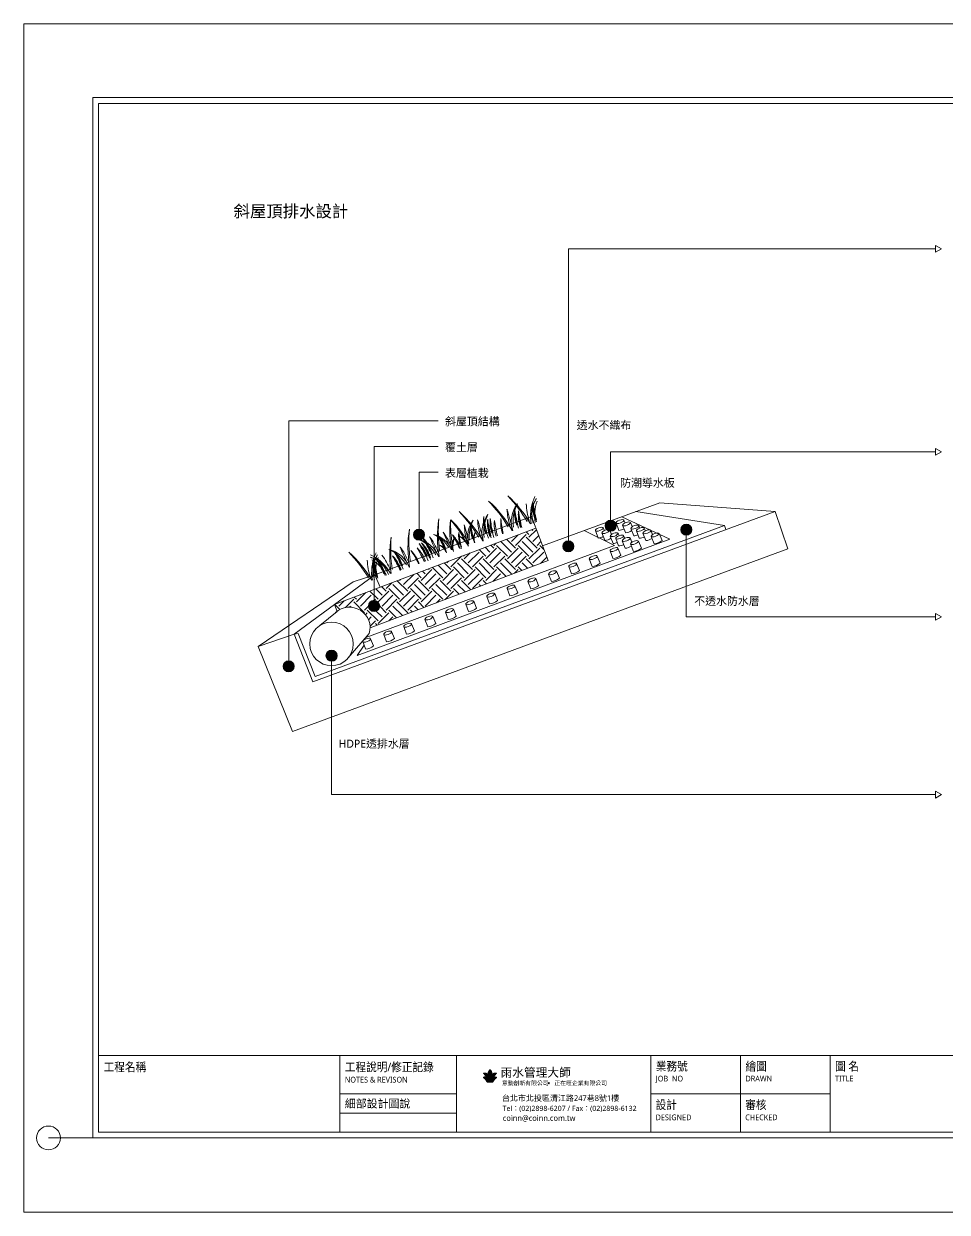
# Model space of a CAD drawing. Header units: millimetres. Extents: x 4267 to 8467, y 166 to 3136.
# Drawn here: x 4267 to 6575, y 166 to 3136 of the extents above; entities that cross this region are included whole.
import ezdxf
from ezdxf.enums import TextEntityAlignment as Align

# ---------------------------------------------------------------- set-up
doc = ezdxf.new("R2010")
doc.units = ezdxf.units.MM
doc.styles.add('圖框文字', font='Microsoft JhengHei.ttf')
doc.styles.add('微軟正黑體-20', font='Microsoft JhengHei.ttf', dxfattribs={"height": 20})
doc.styles.add('微軟正黑體-30', font='Microsoft JhengHei.ttf', dxfattribs={"height": 30})

msp = doc.modelspace()

# ---------------------------------------------------------------- hatches: boundary and pattern name
at = {"lineweight": 5}
h = msp.add_hatch(dxfattribs=at)
h.set_pattern_fill('EARTH', color=256, scale=6, angle=45)
h.paths.add_polyline_path([(5577.5, 1794.1), (5546.6, 1875.4), (5142.6, 1721.8), (5142.6, 1694.7, -0.414214), (5156.6, 1680.8, -1), (5128.7, 1680.8, -0.414214), (5142.6, 1694.7), (5142.6, 1721.8), (5043.6, 1684.1), (5050.2, 1667.2, -0.616976), (5132.6, 1625.9)])
h = msp.add_hatch(color=256, dxfattribs=at)
h.dxf.hatch_style = 1
h.paths.add_polyline_path([(5241, 1858.9, 1), (5268.8, 1858.9, 1)])
h = msp.add_hatch(color=256, dxfattribs=at)
h.dxf.hatch_style = 1
h.paths.add_polyline_path([(5719.9, 1881.1, 1), (5747.8, 1881.1, 1)])
h = msp.add_hatch(color=256, dxfattribs=at)
h.dxf.hatch_style = 1
h.paths.add_polyline_path([(5909, 1871.4, 1), (5936.8, 1871.4, 1)])
h = msp.add_hatch(color=256, dxfattribs=at)
h.dxf.hatch_style = 1
h.paths.add_polyline_path([(5614.1, 1829.5, 1), (5642, 1829.5, 1)])
h = msp.add_hatch(color=256, dxfattribs=at)
h.dxf.hatch_style = 1
h.paths.add_polyline_path([(5128.7, 1680.8, 1), (5156.6, 1680.8, 1)])
h = msp.add_hatch(color=256, dxfattribs=at)
h.dxf.hatch_style = 1
h.paths.add_polyline_path([(5022.3, 1556.2, 1), (5050.1, 1556.2, 1)])
h = msp.add_hatch(color=256, dxfattribs=at)
h.dxf.hatch_style = 1
h.paths.add_polyline_path([(4915.2, 1529.8, 1), (4943, 1529.8, 1)])
at = {"lineweight": 5, "true_color": 0xf8d731}
h = msp.add_hatch(color=40, dxfattribs=at)
h.dxf.hatch_style = 1
edge = h.paths.add_edge_path()
edge.add_spline(control_points=[(5437.5, 501.9), (5438.4, 502.5), (5439.3, 503.1), (5440.1, 503.5), (5441.1, 503.8), (5441.5, 504), (5441.6, 504), (5441.7, 504.2), (5442.4, 505.3), (5442.7, 505.8), (5443.1, 506.4), (5443.5, 506.9), (5443.9, 507.5), (5444.4, 508.2), (5444.8, 508.6), (5445.2, 509.1), (5446, 510), (5446.3, 510.3), (5446.7, 510.7), (5447.2, 511.1), (5447.7, 511.5), (5447.9, 511.7), (5448.1, 512), (5448.3, 512.2), (5448.4, 512.5), (5448.4, 512.6), (5448.4, 512.8), (5448.3, 512.8), (5448.1, 513), (5447.7, 513.1), (5447.2, 513.2), (5446.7, 513.2), (5446.3, 513.3), (5445.8, 513.3), (5445, 513.3), (5444.4, 513.2), (5443.6, 513.1), (5443.2, 513), (5442.5, 512.8), (5441.9, 512.6), (5441.4, 512.3), (5440.7, 512), (5440.1, 511.6), (5439.5, 511.2), (5439, 510.9), (5438.5, 510.5), (5438, 510.1), (5437.6, 509.8), (5437.5, 509.7), (5437.5, 509.7), (5437.5, 509.8), (5437.4, 510.8), (5437.3, 511.5), (5436.6, 514.7), (5436.3, 515.7), (5435.6, 517.2), (5435.1, 518.3), (5434.5, 519.4), (5433.6, 520.7), (5433, 521.3), (5432.5, 521.6), (5432.3, 521.7), (5432.1, 521.6), (5431.9, 521.5), (5431.6, 521.3), (5431.4, 521.1), (5431, 520.7), (5430.8, 520.4), (5430.5, 519.9), (5430.1, 519.4), (5429.8, 518.9), (5429.4, 518.1), (5428.7, 516.6), (5428, 514.8), (5427.8, 513.9), (5427.4, 512.3), (5427.2, 510.8), (5427.1, 509.9), (5427.1, 509.7), (5427.1, 509.7), (5426, 510.6), (5424.9, 511.4), (5423.6, 512.1), (5422.2, 512.8), (5420.7, 513.2), (5419.4, 513.3), (5417.6, 513.2), (5416.6, 513), (5416.2, 512.9), (5416.2, 512.7), (5416.2, 512.6), (5416.3, 512.4), (5416.4, 512.1), (5416.7, 511.8), (5417.2, 511.3), (5417.7, 510.9), (5418.3, 510.3), (5419.4, 509.1), (5420.2, 508.2), (5420.5, 507.8), (5421, 507.1), (5421.4, 506.5), (5422, 505.7), (5422.4, 505), (5423, 504.1), (5423, 504), (5423.3, 503.9), (5424.1, 503.7), (5424.9, 503.3), (5425.5, 502.9), (5425.9, 502.6), (5426.4, 502.3), (5426.9, 502), (5427.1, 501.9), (5427.2, 501.9), (5427.2, 501.9), (5427.2, 502.2), (5427.4, 503.7), (5427.7, 505), (5428, 506.1), (5428.5, 507.9), (5428.7, 508.5), (5429.1, 509.5), (5429.5, 510.4), (5429.7, 510.9), (5430.2, 511.8), (5430.7, 512.4), (5431.2, 512.9), (5431.6, 513.3), (5432, 513.4), (5432.3, 513.4), (5432.6, 513.4), (5433.1, 513.2), (5433.6, 512.7), (5434, 512.3), (5434.4, 511.7), (5434.9, 510.9), (5435.3, 509.9), (5435.7, 509), (5436, 508.1), (5436.3, 507.2), (5436.5, 506.5), (5436.8, 505.5), (5437, 504.6), (5437.2, 503.6), (5437.3, 503), (5437.4, 502.2), (5437.5, 501.9), (5437.5, 501.9)], knot_values=[0, 0, 0, 0, 1, 2, 3, 4, 5, 6, 7, 8, 9, 10, 11, 12, 13, 14, 15, 16, 17, 18, 19, 20, 21, 22, 23, 24, 25, 26, 27, 28, 29, 30, 31, 32, 33, 34, 35, 36, 37, 38, 39, 40, 41, 42, 43, 44, 45, 46, 47, 48, 49, 50, 51, 52, 53, 54, 55, 56, 57, 58, 59, 60, 61, 61, 61, 62, 63, 64, 65, 66, 67, 68, 69, 70, 71, 72, 73, 74, 75, 76, 77, 78, 79, 80, 81, 82, 83, 84, 85, 86, 87, 88, 89, 90, 91, 92, 93, 94, 95, 96, 97, 98, 99, 100, 101, 102, 103, 104, 105, 106, 107, 108, 109, 110, 111, 112, 113, 114, 115, 116, 117, 118, 119, 120, 121, 122, 123, 124, 125, 126, 127, 128, 129, 130, 131, 132, 133, 134, 135, 136, 137, 138, 139, 140, 141, 142, 143, 144, 144, 144, 144], degree=3, periodic=0)
edge = h.paths.add_edge_path()
edge.add_spline(control_points=[(5432.3, 490.2), (5435.4, 490.2), (5437.4, 490.2), (5438.2, 490.2), (5438.6, 490.3), (5438.9, 490.5), (5439.1, 490.6), (5439.4, 490.8), (5439.6, 491.1), (5439.9, 491.7), (5440.5, 492.9), (5440.8, 493.5), (5441.3, 494.3), (5441.9, 495.2), (5442.5, 495.9), (5443.1, 496.8), (5443.8, 497.7), (5444.6, 498.6), (5445.7, 499.7), (5446.5, 500.5), (5447.2, 501), (5447.7, 501.5), (5448.2, 501.9), (5448.5, 502.3), (5448.6, 502.5), (5448.7, 502.7), (5448.7, 502.9), (5448.6, 503.1), (5448.3, 503.2), (5447.8, 503.4), (5447, 503.4), (5445.8, 503.5), (5444.7, 503.5), (5443.5, 503.4), (5442.5, 503.2), (5441.4, 502.9), (5440.7, 502.6), (5439.7, 502.2), (5438.9, 501.6), (5437.8, 500.9), (5436.9, 500.3), (5436.5, 499.8), (5436.5, 499.9), (5436.3, 500.3), (5436.2, 501.2), (5435.8, 503.7), (5435.5, 505.1), (5435.1, 506.7), (5434.6, 508.2), (5433.9, 510), (5433.2, 511.3), (5433, 511.5), (5432.7, 511.8), (5432.5, 512), (5432.3, 512.1), (5432.1, 512.1), (5431.9, 512), (5431.6, 511.7), (5431.3, 511.3), (5431, 510.8), (5430.5, 510), (5430.2, 509.3), (5429.8, 508.4), (5429.4, 507.3), (5429.1, 506.3), (5428.8, 505), (5428.5, 503.7), (5428.2, 502.5), (5428.1, 501.4), (5428, 500.5), (5428, 499.9), (5428, 499.9), (5427.8, 499.9), (5427.5, 500.1), (5426.5, 500.9), (5425.7, 501.5), (5424.8, 502), (5424, 502.4), (5423, 502.9), (5422.1, 503.2), (5421, 503.4), (5420.2, 503.5), (5419.1, 503.5), (5417.7, 503.5), (5416.8, 503.4), (5416.2, 503.3), (5415.9, 503.1), (5415.8, 502.9), (5415.8, 502.6), (5416, 502.3), (5416.4, 501.8), (5417.4, 500.9), (5418.3, 500.1), (5419.4, 499.2), (5420.2, 498.3), (5421, 497.3), (5421.9, 496.2), (5423.1, 494.5), (5423.8, 493.3), (5424.4, 492), (5424.9, 491.1), (5425.1, 490.9), (5425.3, 490.6), (5425.7, 490.4), (5426.4, 490.3), (5427.6, 490.3), (5432.3, 490.2)], knot_values=[0, 0, 0, 0, 1, 2, 3, 4, 5, 6, 7, 8, 9, 10, 11, 12, 13, 14, 15, 16, 17, 18, 19, 20, 21, 22, 23, 24, 25, 26, 27, 28, 29, 30, 31, 32, 33, 34, 35, 36, 37, 38, 39, 40, 41, 42, 43, 44, 45, 46, 47, 48, 49, 50, 51, 52, 53, 54, 55, 56, 57, 58, 59, 60, 61, 62, 63, 64, 65, 66, 67, 68, 69, 70, 71, 72, 73, 74, 75, 76, 77, 78, 79, 80, 81, 82, 83, 84, 85, 86, 87, 88, 89, 90, 91, 92, 93, 94, 95, 96, 97, 98, 99, 100, 101, 102, 103, 104, 104, 104, 104], degree=3, periodic=0)
at = {"lineweight": 5}
h = msp.add_hatch(color=256, dxfattribs=at)
h.dxf.hatch_style = 1
h.paths.add_polyline_path([(5580.6, 488.2, 1), (5577.5, 488.2, 1)])

# ---------------------------------------------------------------- linework, layer by layer
for p, q in [((4266.8, 3135.5, 163.2), (8466.8, 3135.5, 163.2)), ((4266.8, 165.5, 163.2), (4266.8, 3135.5, 163.2)), ((8279.8, 2936.7, 163.2), (4453.8, 2936.7, 163.2)), ((4453.8, 2936.7, 163.2), (4453.8, 365.3, 163.2)), ((5628.1, 1829.5), (5628.1, 2572.8)), ((5628.1, 2572.8), (6546.2, 2572.8)), ((4929.1, 2143.4), (5303.1, 2143.4)), ((4929.1, 1529.8), (4929.1, 2143.4)), ((5142.6, 1680.8), (5142.6, 2079)), ((5142.6, 2079), (5303.1, 2079)), ((5733.8, 1881.1), (5733.8, 2065.6)), ((5733.8, 2065.6), (6546.2, 2065.6)), ((5254.9, 1858.9), (5254.9, 2014.6)), ((5254.9, 2014.6), (5303.1, 2014.6)), ((5563.5, 1830.9), (5857.1, 1938.7)), ((5857.1, 1938.7), (6145.3, 1916.9)), ((4989.8, 1491.3), (6145.3, 1916.9)), ((5144.2, 1758.2), (5535.6, 1904.2)), ((5535.6, 1904.2), (5577.5, 1794.1)), ((5761.4, 1903.5), (5881.5, 1847.7)), ((6018.1, 1881.6), (5797, 1916.6)), ((6145.3, 1916.9), (6177, 1823.8)), ((4995.1, 1504.1), (6018.1, 1881.6)), ((5043.6, 1684.1), (5546.6, 1875.4)), ((5715.2, 1876), (5718.1, 1869.2)), ((5747.3, 1888), (5754.3, 1869.5)), ((5763.7, 1882.3), (5770.7, 1863.8)), ((5766.9, 1895.1), (5769.8, 1888.3)), ((5783.3, 1889.4), (5787.7, 1878.8)), ((5784.5, 1874.3), (5791.5, 1855.9)), ((5804.2, 1881.4), (5806.7, 1875.3)), ((5817.8, 1875.4), (5820.6, 1868.6)), ((5922.9, 1871.4), (5922.9, 1653.5)), ((6018.1, 1881.6), (6021.8, 1871.5)), ((5881.5, 1847.7), (5100.1, 1557.2)), ((5667.6, 1869.1), (5743.2, 1832)), ((5695.6, 1868.9), (5702.6, 1850.4)), ((5712, 1863.1), (5719, 1844.7)), ((5731.6, 1870.3), (5736, 1859.6)), ((5732.8, 1855.2), (5739.8, 1836.7)), ((5746.5, 1849.1), (5753.5, 1830.7)), ((5752.5, 1862.3), (5755, 1856.2)), ((5762.9, 1843.4), (5769.9, 1825)), ((5766.1, 1856.3), (5768.9, 1849.4)), ((5782.5, 1850.5), (5786.9, 1839.9)), ((5798.2, 1868.3), (5805.2, 1849.8)), ((5803.4, 1842.6), (5810.6, 1825.1)), ((5814.6, 1862.6), (5821.6, 1844.1)), ((5834.2, 1869.7), (5838.6, 1859)), ((5835.4, 1854.6), (5842.4, 1836.1)), ((5855.1, 1861.7), (5862.3, 1844.2)), ((6177, 1823.8), (4938.5, 1367.2)), ((5743.2, 1832), (5121.8, 1601.4)), ((5732.5, 1818.1), (5739.4, 1799.7)), ((5752.1, 1825.2), (5759.3, 1807.8)), ((5783.7, 1835.5), (5790.7, 1817)), ((5577.5, 1794.1), (5132.6, 1625.9)), ((5648.7, 1786.4), (5656, 1768.9)), ((5680.5, 1798.1), (5687.5, 1779.6)), ((5700.2, 1805.2), (5707.4, 1787.7)), ((5144.2, 1758.2), (4942.9, 1610)), ((5090, 1740.8), (5144.2, 1758.2)), ((5144.2, 1758.2), (5157.7, 1727.5)), ((5578.7, 1760.2), (5585.7, 1741.7)), ((5598.3, 1767.3), (5605.6, 1749.8)), ((5629.1, 1779.3), (5636.1, 1760.8)), ((5090, 1740.8), (4852.7, 1579)), ((5474.8, 1724.2), (5481.8, 1705.7)), ((5494.5, 1731.3), (5501.7, 1713.8)), ((5527, 1742), (5534, 1723.6)), ((5546.6, 1749.1), (5553.9, 1731.7)), ((5424.4, 1704.5), (5431.4, 1686)), ((5444, 1711.6), (5451.3, 1694.1)), ((5007.2, 1631.6), (5050.2, 1667.2)), ((5043.6, 1684.1), (5050.2, 1667.2)), ((5321.2, 1665.4), (5328.1, 1646.9)), ((5340.8, 1672.5), (5348, 1655)), ((5372, 1685.2), (5378.9, 1666.7)), ((5391.6, 1692.3), (5398.9, 1674.8)), ((5236.4, 1636.1), (5243.7, 1618.6)), ((5269.6, 1647), (5276.6, 1628.5)), ((5289.3, 1654.1), (5296.5, 1636.6)), ((5922.9, 1653.5), (6546.2, 1653.5)), ((4852.7, 1579), (4942.9, 1610)), ((4942.9, 1610), (4952.9, 1611.7)), ((4942.9, 1610), (4989.8, 1491.3)), ((4952.9, 1611.7), (4995.1, 1504.1)), ((5078, 1550.9), (5130.5, 1611.4)), ((5166.5, 1609.4), (5173.4, 1590.9)), ((5186.1, 1616.5), (5193.3, 1599)), ((5216.8, 1629), (5223.8, 1610.5)), ((4938.5, 1367.2), (4852.7, 1579)), ((5100.1, 1557.2), (5117.7, 1582.3)), ((5114.2, 1591.6), (5121.2, 1573.1)), ((5133.9, 1598.7), (5141.1, 1581.2)), ((5036.2, 1556.2), (5036.2, 1209.1)), ((5036.2, 1209.1), (6546.2, 1209.1)), ((8279.8, 557.5, 163.2), (4453.8, 557.5, 163.2)), ((5056.7, 557.5, 163.2), (5056.7, 365.3, 163.2)), ((5348.6, 557.5, 163.2), (5348.6, 365.3, 163.2)), ((5834, 557.5, 163.2), (5834, 365.3, 163.2)), ((6058.1, 557.5, 163.2), (6058.1, 365.3, 163.2)), ((6282.2, 557.5, 163.2), (6282.2, 365.3, 163.2)), ((5056.7, 461.4, 163.2), (5348.6, 461.4, 163.2)), ((5834, 461.4, 163.2), (6282.2, 461.4, 163.2)), ((5056.7, 413.3, 163.2), (5348.6, 413.3, 163.2)), ((4453.8, 365.3, 163.2), (8279.8, 365.3, 163.2)), ((4328.7, 351.1, 163.2), (4439.6, 351.1, 163.2)), ((8466.8, 165.5, 163.2), (4266.8, 165.5, 163.2))]:
    msp.add_line(p, q, dxfattribs=at)
at = {"color": 4, "lineweight": 5}
for p, q in [((8294, 2950.9, 163.2), (4439.6, 2950.9, 163.2)), ((4439.6, 2950.9, 163.2), (4439.6, 351.1, 163.2)), ((4439.6, 351.1, 163.2), (8294, 351.1, 163.2))]:
    msp.add_line(p, q, dxfattribs=at)
at = {"linetype": 'Continuous', "lineweight": 5}
msp.add_line((5156.5, 1679.6), (5155.7, 1680.4), dxfattribs=at)
at = {"lineweight": 5}
for points in [[(6546.2, 2564.4), (6560.7, 2572.8), (6546.2, 2581.2)], [(6546.2, 2057.2), (6560.7, 2065.6), (6546.2, 2073.9)], [(6546.2, 1645.1), (6560.7, 1653.5), (6546.2, 1661.8)], [(6546.2, 1200.7), (6560.7, 1209.1), (6546.2, 1217.4)]]:
    msp.add_lwpolyline(points, close=True, dxfattribs=at)
for centre, radius in [((5254.9, 1858.9), 13.9), ((5733.8, 1881.1), 13.9), ((5922.9, 1871.4), 13.9), ((5628.1, 1829.5), 13.9), ((5142.6, 1680.8), 13.9), ((5036.2, 1585.7), 54.4), ((5036.2, 1556.2), 13.9), ((4929.1, 1529.8), 13.9), ((5579, 488.2), 1.56), ((4328.7, 351.1, 163.2), 29.8)]:
    msp.add_circle(centre, radius, dxfattribs=at)
for centre, radius, start, end in [((5177.5, 1700.6), 348.9, 30.6885, 43.9683), ((5236.9, 1728.5), 287.6, 29.292, 48.195), ((5225.5, 1713.6), 348.9, 30.6885, 43.9683), ((5284.9, 1741.4), 287.6, 30.0693, 48.195), ((5559.9, 1890.8), 74.5, 142.7287, 197.6587), ((5588, 1891.6), 98, 153.0887, 188.0776), ((5686, 1943), 163.4, 182.606, 197.4779), ((5607.9, 1903.8), 74.5, 142.7287, 193.7111), ((5632.1, 1910.2), 98, 153.0887, 188.0776), ((5611.5, 1910.4), 74.5, 148.9701, 197.5885), ((5633.7, 1928.4), 94.2, 174.4936, 200.936), ((5709.6, 1945.2), 169.8, 182.619, 198.6869), ((5932.2, 1994), 396.3, 188.1979, 194.2774), ((5641.6, 1907.8), 98, 159.3301, 190.7248), ((5104.1, 1674.2), 348.9, 30.6885, 43.9683), ((5163.5, 1702), 287.6, 29.3671, 48.195), ((5486.5, 1864.4), 74.5, 142.7287, 196.3863), ((5510.2, 1895.3), 94.2, 174.4936, 200.936), ((5586.1, 1912.1), 169.8, 182.619, 201.5407), ((5808.7, 1960.8), 396.3, 188.1979, 194.2774), ((5514.6, 1865.2), 98, 153.0887, 188.0776), ((5638, 1930.1), 163.4, 182.606, 197.4779), ((4618, 1665.9), 894.4, 13.1476, 16.6833), ((5587.4, 1916.2), 94.2, 174.4936, 200.936), ((5663.3, 1933), 169.8, 182.619, 200.0367), ((5885.9, 1981.8), 396.3, 188.1979, 194.2774), ((5471.4, 1848), 68.3, 62.2736, 63.4509), ((5490, 1867), 43.8, 72.5127, 74.2155), ((5597.3, 1908.9), 94.2, 174.4936, 200.0243), ((5673.2, 1925.7), 169.8, 182.619, 196.5874), ((5895.8, 1974.5), 396.3, 188.1979, 194.2774), ((5514.7, 1826.9), 287.6, 170.8418, 189.7449), ((5578.4, 1842.7), 348.9, 175.0685, 188.3484), ((5588.4, 1852.7), 287.6, 170.8418, 189.6697), ((5652, 1868.4), 348.9, 175.0685, 188.3484), ((5580.5, 1869), 248.5, 173.856, 191.2538), ((5635.2, 1883.6), 301.4, 178.0202, 189.3997), ((5159.4, 1719.7), 248.5, 27.7831, 45.1809), ((5107.6, 1696.6), 301.4, 29.6371, 41.0166), ((5509.1, 1887.5), 141.2, 181.5546, 196.4265), ((4623.7, 1675.5), 772.8, 12.0963, 15.6319), ((5441, 1854.9), 64.4, 141.6774, 196.6073), ((5465.2, 1855.1), 84.7, 152.0374, 187.0262), ((5465.1, 1876.4), 81.4, 173.4422, 199.8847), ((5530.9, 1889.7), 146.7, 181.5677, 200.4893), ((5724, 1928.3), 342.4, 187.1466, 193.226), ((5564.6, 1903.7), 163.4, 182.606, 197.4779), ((4544.6, 1639.5), 894.4, 13.1476, 16.6833), ((5520.2, 1888), 94.2, 174.4936, 200.936), ((5596, 1904.8), 169.8, 182.619, 198.6292), ((5818.7, 1953.5), 396.3, 188.1979, 194.2774), ((5513.7, 1890.1), 81.4, 173.4422, 199.8847), ((5579.5, 1903.4), 146.7, 181.5677, 200.4893), ((5772.6, 1942), 342.4, 187.1466, 193.226), ((5537, 1885.2), 94.2, 174.4936, 198.6852), ((5835.6, 1950.8), 396.3, 188.1979, 193.8243), ((5553.3, 1890.3), 94.2, 174.4936, 198.3335), ((5629.1, 1907.1), 169.8, 182.619, 195.6479), ((5752.1, 1903.4), 34, 273.691, 296.4549), ((5469.4, 1806.8), 287.6, 170.8418, 188.9676), ((5533, 1822.6), 348.9, 175.0685, 188.3484), ((5235.2, 1775.3), 74.5, 22.6506, 76.3081), ((5212.9, 1758.3), 98, 30.9593, 65.9482), ((5127.9, 1749.7), 169.8, 17.4962, 36.4179), ((5197.4, 1784.4), 94.2, 18.1009, 44.5433), ((4924.2, 1647.3), 396.3, 24.7595, 30.8389), ((5149.9, 1756.7), 163.4, 21.559, 36.4309), ((6108.6, 2193.9), 894.4, 202.3536, 205.8892), ((5276.6, 1796.6), 64.4, 22.4296, 77.3595), ((5257.6, 1781.5), 84.7, 32.0106, 66.9995), ((5184.8, 1767), 146.7, 18.5476, 37.4692), ((5244.3, 1798.1), 81.4, 19.1522, 45.5946), ((5010.5, 1675.3), 342.4, 25.8108, 31.8903), ((5203.2, 1779.1), 141.2, 22.6103, 37.4823), ((6024.4, 2172), 772.8, 203.4049, 206.9406), ((5375.6, 1832), 37.9, 150.3137, 198.5476), ((5281.3, 1800), 81.4, 24.651, 45.5946), ((5221.8, 1768.9), 146.7, 21.7381, 37.4692), ((5047.5, 1677.2), 342.4, 25.8108, 31.8903), ((5398.4, 1829.8), 59, 159.8324, 192.4682), ((5435.2, 1854.6), 81.4, 173.4422, 194.3859), ((5501, 1867.9), 146.7, 181.5677, 197.2987), ((5694.1, 1906.4), 342.4, 187.1466, 193.226), ((5341.8, 1820), 37.9, 20.4893, 68.7231), ((5325.4, 1804), 59, 26.5687, 59.2045), ((5415.5, 1850), 24.8, 142.0483, 191.778), ((5429.6, 1849.4), 37.2, 154.8973, 197.0431), ((5700.4, 1884.3), 34, 273.691, 296.4549), ((5716.8, 1878.5), 34, 273.691, 302.1768), ((5768.5, 1897.7), 34, 273.691, 302.1768), ((5789.3, 1889.7), 34, 273.691, 291.8832), ((5803, 1883.7), 34, 273.691, 296.4549), ((5819.4, 1878), 34, 273.691, 302.1768), ((5840.2, 1870), 34, 273.691, 310.598), ((4828.4, 1572.8), 348.9, 30.6885, 43.9683), ((4887.7, 1600.6), 287.6, 30.0693, 48.195), ((5234.9, 1769.4), 98, 153.0887, 188.0776), ((5161.6, 1749.6), 74.5, 21.3782, 76.3081), ((5139.3, 1732.6), 98, 30.9593, 65.9482), ((5054.7, 1717.3), 169.8, 19.0001, 36.4179), ((5124.2, 1752), 94.2, 18.1009, 44.5433), ((4851.1, 1615), 396.3, 24.7595, 30.8389), ((5076.2, 1730.9), 163.4, 21.559, 36.4309), ((6034.9, 2168.2), 894.4, 202.3536, 205.8892), ((5167.1, 1753.4), 94.2, 20.7033, 44.5433), ((5097.6, 1718.7), 169.8, 23.389, 36.4179), ((5182.9, 1759.7), 94.2, 20.3517, 44.5433), ((4909.7, 1622.6), 396.3, 25.2125, 30.8389), ((5138.5, 1747.1), 146.7, 18.5476, 37.4692), ((5198, 1778.2), 81.4, 19.1522, 45.5946), ((4964.2, 1655.4), 342.4, 25.8108, 31.8903), ((5194.2, 1772.4), 94.2, 18.1009, 44.5433), ((5124.7, 1737.7), 169.8, 20.4076, 36.4179), ((4921.1, 1635.3), 396.3, 24.7595, 30.8389), ((5288.9, 1799.5), 37.2, 21.9937, 64.1396), ((5299.5, 1808.9), 24.8, 27.2589, 76.9886), ((5737.6, 1870.6), 34, 273.691, 291.8832), ((5751.3, 1864.6), 34, 273.691, 296.4549), ((5767.7, 1858.8), 34, 273.691, 302.1768), ((5788.5, 1850.9), 34, 273.691, 310.598), ((5288.8, 1802.2), 163.4, 182.606, 197.4779), ((5093.3, 1719.2), 98, 30.9593, 65.9482), ((5116.2, 1729.5), 74.5, 25.3258, 76.3081), ((5109.2, 1732.3), 74.5, 21.4484, 70.0667), ((5210.7, 1763), 74.5, 142.7287, 193.7111), ((5087.4, 1711.4), 98, 28.3121, 59.7067), ((5214.4, 1769.6), 74.5, 148.9701, 197.5885), ((5236.6, 1787.6), 94.2, 174.4936, 200.936), ((5312.5, 1804.4), 169.8, 182.619, 198.6869), ((5535.1, 1853.2), 396.3, 188.1979, 194.2774), ((5244.5, 1767.1), 98, 159.3301, 190.7248), ((5011.1, 1697.6), 169.8, 20.35, 36.4179), ((5080.6, 1732.3), 94.2, 18.1009, 44.5433), ((4807.4, 1595.2), 396.3, 24.7595, 30.8389), ((5030.8, 1710.8), 163.4, 21.559, 36.4309), ((5121.1, 1740.1), 94.2, 19.0126, 44.5433), ((5051.6, 1705.4), 169.8, 22.4495, 36.4179), ((4848, 1603), 396.3, 24.7595, 30.8389), ((5230.9, 1775.1), 43.8, 144.8213, 146.5242), ((5257.3, 1772.2), 68.3, 155.586, 156.7633), ((5685.3, 1813.5), 34, 273.691, 310.598), ((5737.2, 1833.5), 34, 273.691, 310.598), ((5633.9, 1794.7), 34, 273.691, 310.598), ((5531.8, 1757.4), 34, 273.691, 310.598), ((5583.5, 1775.6), 34, 273.691, 310.598), ((5429.2, 1719.9), 34, 273.691, 310.598), ((5479.6, 1739.6), 34, 273.691, 310.598), ((5081, 1625.9), 51.6, 343.755, 132.601), ((5376.8, 1700.6), 34, 273.691, 310.598), ((5274.4, 1662.4), 34, 273.691, 310.598), ((5325.9, 1680.8), 34, 273.691, 310.598), ((5221.6, 1644.4), 34, 273.691, 310.598), ((5119, 1607), 34, 273.691, 310.598), ((5171.2, 1624.8), 34, 273.691, 310.598)]:
    msp.add_arc(centre, radius, start, end, dxfattribs=at)
for centre in [(5705.4, 1872.4), (5721.8, 1866.7), (5757.1, 1891.5), (5773.5, 1885.8), (5794.4, 1877.9), (5808, 1871.8), (5824.4, 1866.1), (5742.7, 1858.8), (5756.3, 1852.7), (5772.7, 1847), (5793.5, 1839.1), (5845.2, 1858.2), (5742.3, 1821.7), (5638.9, 1782.8), (5690.4, 1801.7), (5588.5, 1763.7), (5484.6, 1727.7), (5536.8, 1745.6), (5381.8, 1688.8), (5434.2, 1708), (5331, 1668.9), (5226.6, 1632.5), (5279.4, 1650.6), (5176.3, 1613), (5124, 1595.1)]:
    msp.add_ellipse(centre, major_axis=(-9.81, -3.55), ratio=0.356585, dxfattribs=at)
for points in [[(5432.3, 490.2), (5435.4, 490.2), (5437.4, 490.2), (5438.2, 490.2), (5438.6, 490.3), (5438.9, 490.5), (5439.1, 490.6), (5439.4, 490.8), (5439.6, 491.1), (5439.9, 491.7), (5440.5, 492.9), (5440.8, 493.5), (5441.3, 494.3), (5441.9, 495.2), (5442.5, 495.9), (5443.1, 496.8), (5443.8, 497.7), (5444.6, 498.6), (5445.7, 499.7), (5446.5, 500.5), (5447.2, 501), (5447.7, 501.5), (5448.2, 501.9), (5448.5, 502.3), (5448.6, 502.5), (5448.7, 502.7), (5448.7, 502.9), (5448.6, 503.1), (5448.3, 503.2), (5447.8, 503.4), (5447, 503.4), (5445.8, 503.5), (5444.7, 503.5), (5443.5, 503.4), (5442.5, 503.2), (5441.4, 502.9), (5440.7, 502.6), (5439.7, 502.2), (5438.9, 501.6), (5437.8, 500.9), (5436.9, 500.3), (5436.5, 499.8), (5436.5, 499.9), (5436.3, 500.3), (5436.2, 501.2), (5435.8, 503.7), (5435.5, 505.1), (5435.1, 506.7), (5434.6, 508.2), (5433.9, 510), (5433.2, 511.3), (5433, 511.5), (5432.7, 511.8), (5432.5, 512), (5432.3, 512.1), (5432.1, 512.1), (5431.9, 512), (5431.6, 511.7), (5431.3, 511.3), (5431, 510.8), (5430.5, 510), (5430.2, 509.3), (5429.8, 508.4), (5429.4, 507.3), (5429.1, 506.3), (5428.8, 505), (5428.5, 503.7), (5428.2, 502.5), (5428.1, 501.4), (5428, 500.5), (5428, 499.9), (5428, 499.9), (5427.8, 499.9), (5427.5, 500.1), (5426.5, 500.9), (5425.7, 501.5), (5424.8, 502), (5424, 502.4), (5423, 502.9), (5422.1, 503.2), (5421, 503.4), (5420.2, 503.5), (5419.1, 503.5), (5417.7, 503.5), (5416.8, 503.4), (5416.2, 503.3), (5415.9, 503.1), (5415.8, 502.9), (5415.8, 502.6), (5416, 502.3), (5416.4, 501.8), (5417.4, 500.9), (5418.3, 500.1), (5419.4, 499.2), (5420.2, 498.3), (5421, 497.3), (5421.9, 496.2), (5423.1, 494.5), (5423.8, 493.3), (5424.4, 492), (5424.9, 491.1), (5425.1, 490.9), (5425.3, 490.6), (5425.7, 490.4), (5426.4, 490.3), (5427.6, 490.3), (5432.3, 490.2)], [(5431.9, 521.5), (5431.6, 521.3), (5431.4, 521.1), (5431, 520.7), (5430.8, 520.4), (5430.5, 519.9), (5430.1, 519.4), (5429.8, 518.9), (5429.4, 518.1), (5428.7, 516.6), (5428, 514.8), (5427.8, 513.9), (5427.4, 512.3), (5427.2, 510.8), (5427.1, 509.9), (5427.1, 509.7), (5427.1, 509.7), (5426, 510.6), (5424.9, 511.4), (5423.6, 512.1), (5422.2, 512.8), (5420.7, 513.2), (5419.4, 513.3), (5417.6, 513.2), (5416.6, 513), (5416.2, 512.9), (5416.2, 512.7), (5416.2, 512.6), (5416.3, 512.4), (5416.4, 512.1), (5416.7, 511.8), (5417.2, 511.3), (5417.7, 510.9), (5418.3, 510.3), (5419.4, 509.1), (5420.2, 508.2), (5420.5, 507.8), (5421, 507.1), (5421.4, 506.5), (5422, 505.7), (5422.4, 505), (5423, 504.1), (5423, 504), (5423.3, 503.9), (5424.1, 503.7), (5424.9, 503.3), (5425.5, 502.9), (5425.9, 502.6), (5426.4, 502.3), (5426.9, 502), (5427.1, 501.9), (5427.2, 501.9), (5427.2, 501.9), (5427.2, 502.2), (5427.4, 503.7), (5427.7, 505), (5428, 506.1), (5428.5, 507.9), (5428.7, 508.5), (5429.1, 509.5), (5429.5, 510.4), (5429.7, 510.9), (5430.2, 511.8), (5430.7, 512.4), (5431.2, 512.9), (5431.6, 513.3), (5432, 513.4), (5432.3, 513.4), (5432.6, 513.4), (5433.1, 513.2), (5433.6, 512.7), (5434, 512.3), (5434.4, 511.7), (5434.9, 510.9), (5435.3, 509.9), (5435.7, 509), (5436, 508.1), (5436.3, 507.2), (5436.5, 506.5), (5436.8, 505.5), (5437, 504.6), (5437.2, 503.6), (5437.3, 503), (5437.4, 502.2), (5437.5, 501.9), (5437.5, 501.9)], [(5437.5, 501.9), (5438.4, 502.5), (5439.3, 503.1), (5440.1, 503.5), (5441.1, 503.8), (5441.5, 504), (5441.6, 504), (5441.7, 504.2), (5442.4, 505.3), (5442.7, 505.8), (5443.1, 506.4), (5443.5, 506.9), (5443.9, 507.5), (5444.4, 508.2), (5444.8, 508.6), (5445.2, 509.1), (5446, 510), (5446.3, 510.3), (5446.7, 510.7), (5447.2, 511.1), (5447.7, 511.5), (5447.9, 511.7), (5448.1, 512), (5448.3, 512.2), (5448.4, 512.5), (5448.4, 512.6), (5448.4, 512.8), (5448.3, 512.8), (5448.1, 513), (5447.7, 513.1), (5447.2, 513.2), (5446.7, 513.2), (5446.3, 513.3), (5445.8, 513.3), (5445, 513.3), (5444.4, 513.2), (5443.6, 513.1), (5443.2, 513), (5442.5, 512.8), (5441.9, 512.6), (5441.4, 512.3), (5440.7, 512), (5440.1, 511.6), (5439.5, 511.2), (5439, 510.9), (5438.5, 510.5), (5438, 510.1), (5437.6, 509.8), (5437.5, 509.7), (5437.5, 509.7), (5437.5, 509.8), (5437.4, 510.8), (5437.3, 511.5), (5436.6, 514.7), (5436.3, 515.7), (5435.6, 517.2), (5435.1, 518.3), (5434.5, 519.4), (5433.6, 520.7), (5433, 521.3), (5432.5, 521.6), (5432.3, 521.7), (5432.1, 521.6), (5431.9, 521.5)]]:
    msp.add_open_spline(points, degree=3, dxfattribs=at)

# ---------------------------------------------------------------- texts
for s, height, style, p in [('斜屋頂結構', 20, '微軟正黑體-20', (5319.9, 2131.6)), ('透水不織布', 20, '微軟正黑體-20', (5649, 2122.3)), ('覆土層', 20, '微軟正黑體-20', (5319.9, 2067.2)), ('表層植栽', 20, '微軟正黑體-20', (5319.8, 2002.8)), ('防潮導水板', 20, '微軟正黑體-20', (5757.6, 1978.2)), ('不透水防水層', 20, '微軟正黑體-20', (5942.8, 1683)), ('HDPE透排水層', 20, '微軟正黑體-20', (5053.8, 1326.4)), ('意動創新有限公司    正在旺企業有限公司', 10.422, '圖框文字', (5462.1, 483.1, 163.2)), ('台北市北投區清江路247巷8號1樓', 14.283, '圖框文字', (5462.1, 443.5, 163.2)), ('coinn@coinn.com.tw', 14.283, '圖框文字', (5464.3, 393.8, 163.2))]:
    msp.add_text(s, height=height, dxfattribs=dict(at, style=style)).set_placement(p)
at = {"color": 3, "lineweight": 5, "style": '圖框文字', "width": 0.91}
for s, p in [('工程名稱', (4466.5, 528.4, 163.2)), ('工程說明/修正記錄', (5069.4, 528.4, 163.2)), ('業務號', (5846.7, 530.1, 163.2)), ('繪圖', (6070.8, 530.1, 163.2)), ('圖 名', (6294.9, 530.1, 163.2)), ('設計', (5846.2, 434, 163.2)), ('審核', (6070.3, 434, 163.2))]:
    msp.add_text(s, height=21.43, dxfattribs=at).set_placement(p, align=Align.MIDDLE_LEFT)
at = {"color": 4, "lineweight": 5, "style": '圖框文字'}
msp.add_text('雨水管理大師', height=21.43, dxfattribs=at).set_placement((5458.7, 503.9, 163.2))
at = {"lineweight": 5, "style": '圖框文字', "width": 0.91}
for s, height, p in [('JOB  NO', 14.21, (5846.7, 499.5, 163.2)), ('DRAWN', 14.21, (6070.8, 499.5, 163.2)), ('TITLE', 14.21, (6294.9, 499.5, 163.2)), ('NOTES & REVISON', 14.212, (5069.4, 496.8, 163.2)), ('DESIGNED', 14.21, (5846.2, 402.6, 163.2)), ('CHECKED', 14.21, (6070.3, 402.6, 163.2))]:
    msp.add_text(s, height=height, dxfattribs=at).set_placement(p, align=Align.MIDDLE_LEFT)
at = {"color": 3, "lineweight": 5, "style": '圖框文字'}
msp.add_text('細部設計圖說', height=20, dxfattribs=at).set_placement((5069.4, 436.9, 163.2), align=Align.MIDDLE_LEFT)
at = {"lineweight": 5, "style": '圖框文字', "width": 0.98}
msp.add_text('Tel：(02)2898-6207 / Fax：(02)2898-6132', height=12.739, dxfattribs=at).set_placement((5463.7, 418.7, 163.2))
at = {"lineweight": 5, "insert": (4791.4, 2665.4), "char_height": 30, "width": 275.607, "attachment_point": 4, "style": '微軟正黑體-30'}
msp.add_mtext('斜屋頂排水設計', dxfattribs=at)

doc.saveas('drawing.dxf')
